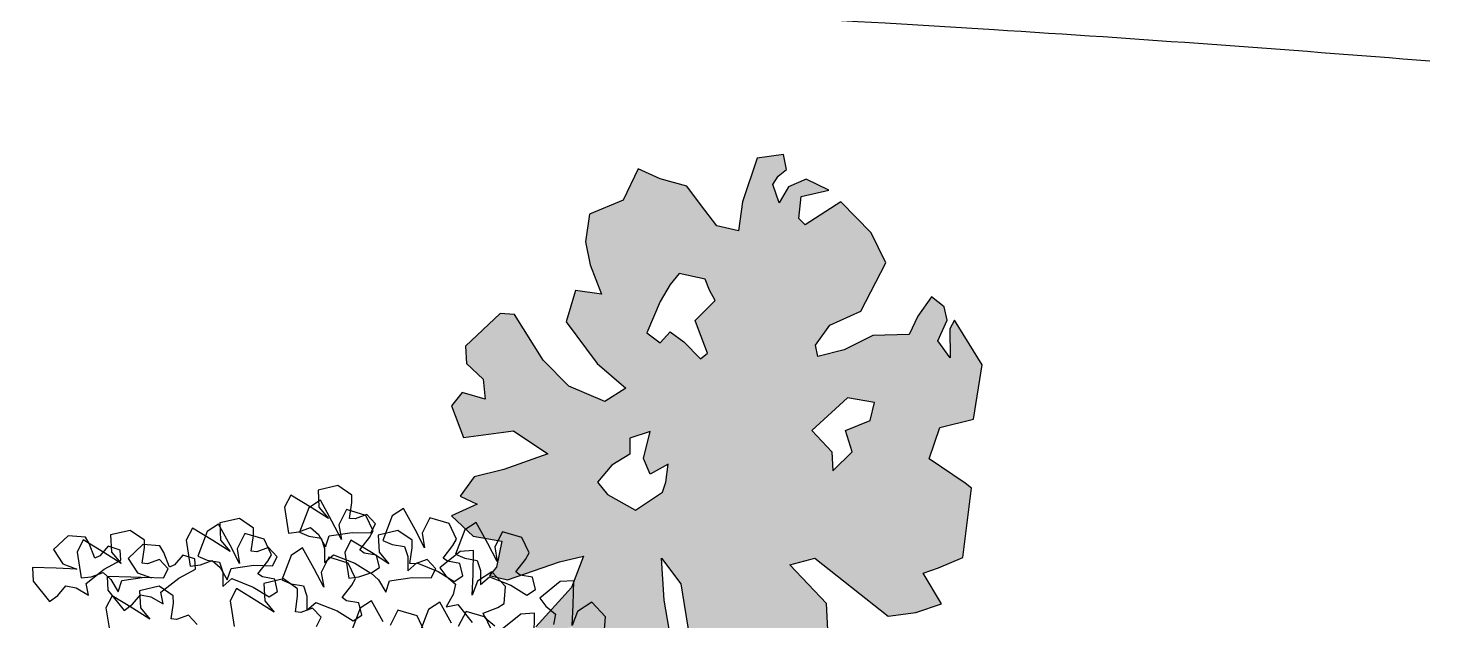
# Model space of a CAD drawing. Header units: millimetres. Extents: x 441156 to 441876, y 4514765 to 4515211.
# Drawn here: x 441440.22 to 441445.47, y 4514837.3 to 4514839.52 of the extents above; entities that cross this region are included whole.
import ezdxf

# ---------------------------------------------------------------- set-up
doc = ezdxf.new("R2010")
doc.units = ezdxf.units.MM
doc.layers.add('01_piscinas', color=254, linetype='Continuous')

msp = doc.modelspace()

# ---------------------------------------------------------------- hatches: boundary and pattern name
at = {"layer": '01_piscinas'}
h = msp.add_hatch(dxfattribs=at)
h.set_pattern_fill('DOTS', color=256, scale=0.0396, style=0)
h.set_pattern_definition([(0, (438029.734092, 4512663.495563), (0.014597253, 0.029194506), [0, -0.029194506])])
h.paths.add_polyline_path([(441443.174283, 4514838.29461612), (441443.16521751, 4514838.33770344), (441443.21968134, 4514838.41228812), (441443.33548283, 4514838.46427445), (441443.42943538, 4514838.64555622), (441443.37439375, 4514838.75757789), (441443.25998423, 4514838.87337203), (441443.12662988, 4514838.78840658), (441443.10323442, 4514838.81208518), (441443.11193854, 4514838.89350174), (441443.21576109, 4514838.91813036), (441443.13081122, 4514838.95905719), (441443.06465222, 4514838.93009755), (441443.02976808, 4514838.86960834), (441443.00550109, 4514838.93922014), (441443.02567881, 4514838.96954264), (441443.0564634, 4514838.99482316), (441443.04526845, 4514839.0513285), (441442.94723658, 4514839.03767141), (441442.89188613, 4514838.87375805), (441442.87661247, 4514838.76507841), (441442.79619534, 4514838.78446158), (441442.73448636, 4514838.86387343), (441442.68310081, 4514838.93271315), (441442.58404254, 4514838.95970029), (441442.50165564, 4514838.99790936), (441442.44549554, 4514838.87999034), (441442.31880854, 4514838.82763472), (441442.30375646, 4514838.7244241), (441442.32201119, 4514838.63837174), (441442.36354245, 4514838.5286374), (441442.26660882, 4514838.54208762), (441442.23215305, 4514838.42472717), (441442.3475938, 4514838.2684077), (441442.45490278, 4514838.1767561), (441442.37698161, 4514838.12578887), (441442.24129613, 4514838.18415321), (441442.14508942, 4514838.28152424), (441442.03834767, 4514838.45168876), (441441.98433213, 4514838.45561361), (441441.85485062, 4514838.33281634), (441441.85763003, 4514838.2679961), (441441.92021567, 4514838.21022255), (441441.92796616, 4514838.13467779), (441441.84235638, 4514838.15931646), (441441.80249634, 4514838.10943286), (441441.84637382, 4514837.99163063), (441442.0341769, 4514838.01591887), (441442.16335473, 4514837.9303526), (441441.99856584, 4514837.87150886), (441441.88648745, 4514837.84397322), (441441.83480817, 4514837.77213979), (441441.89849205, 4514837.74147354), (441441.80204867, 4514837.69811366), (441441.882899, 4514837.62197814), (441441.99043469, 4514837.60336705), (441441.97018996, 4514837.50541192), (441441.94459802, 4514837.4748759), (441442.01156666, 4514837.45784119), (441442.2065373, 4514837.52561954), (441442.29675167, 4514837.54718874), (441442.25135333, 4514837.42951674), (441442.11814872, 4514837.28226879), (441442.19615262, 4514837.20332087), (441442.21310745, 4514837.22007296), (441442.19081022, 4514837.27085887), (441442.25346288, 4514837.28071795), (441442.280736, 4514837.21932641), (441442.28716668, 4514837.11120533), (441442.35478527, 4514837.0427684), (441442.38103712, 4514837.08959258), (441442.37175005, 4514837.12721088), (441442.49201727, 4514837.09002091), (441442.53258432, 4514837.08844453), (441442.5502042, 4514837.18905628), (441442.62287084, 4514837.24521786), (441442.59867568, 4514837.3825812), (441442.58880568, 4514837.53923436), (441442.66067838, 4514837.4438425), (441442.69312424, 4514837.24181469), (441442.57483255, 4514836.9949406), (441442.61577092, 4514836.93655073), (441442.7216203, 4514836.94229569), (441442.77492883, 4514836.98983082), (441442.81222107, 4514837.04231328), (441442.88640919, 4514837.00113943), (441443.01295734, 4514836.91811089), (441443.10382166, 4514836.88827787), (441443.16297279, 4514836.87915528), (441443.15888352, 4514836.97908958), (441443.06033059, 4514837.08452849), (441443.05623618, 4514837.1168913), (441443.15463936, 4514837.07373489), (441443.26079818, 4514837.02260522), (441443.32411074, 4514837.04875247), (441443.31833002, 4514837.10547132), (441443.20757658, 4514837.17808351), (441443.213053, 4514837.24581078), (441443.20722035, 4514837.37015888), (441443.06963694, 4514837.51510064), (441443.16269292, 4514837.53936334), (441443.43814833, 4514837.32258148), (441443.54153255, 4514837.33639095), (441443.63759465, 4514837.36887393), (441443.56910453, 4514837.48324407), (441443.62678611, 4514837.50382766), (441443.71771744, 4514837.54162727), (441443.74989914, 4514837.80225975), (441443.72628692, 4514837.82058822), (441443.59191644, 4514837.91140999), (441443.63184349, 4514838.02892622), (441443.75759195, 4514838.05958241), (441443.79020684, 4514838.26346254), (441443.68602807, 4514838.43090931), (441443.66841815, 4514838.39798794), (441443.66943941, 4514838.28977223), (441443.6233084, 4514838.35341759), (441443.65897139, 4514838.43019836), (441443.64743592, 4514838.48123129), (441443.60020666, 4514838.51776935), (441443.54858926, 4514838.44599706), (441443.51605134, 4514838.37743995), (441443.38051561, 4514838.37352177), (441443.2727532, 4514838.31909235)])
h.paths.add_polyline_path([(441442.76040503, 4514838.30756919), (441442.73518898, 4514838.28656751), (441442.67214887, 4514838.34957253), (441442.62171678, 4514838.38737555), (441442.58389272, 4514838.3453722), (441442.53346062, 4514838.38317521), (441442.58389272, 4514838.50078459), (441442.62171678, 4514838.56378962), (441442.65533818, 4514838.60579297), (441442.75199968, 4514838.58479129), (441442.76881037, 4514838.54278794), (441442.78982375, 4514838.50498493), (441442.71417561, 4514838.4293789), (441442.72678364, 4514838.39577622)], flags=16)
h.paths.add_polyline_path([(441443.15125372, 4514838.01774607), (441443.28573929, 4514838.13955578), (441443.38660348, 4514838.12275445), (441443.36979278, 4514838.05554909), (441443.27733395, 4514838.01774607), (441443.30254999, 4514837.93793971), (441443.23110453, 4514837.86653401), (441443.22690186, 4514837.93793971)], flags=16)
h.paths.add_polyline_path([(441442.54606865, 4514838.01354574), (441442.5208526, 4514837.9127377), (441442.54606865, 4514837.85393301), (441442.61331143, 4514837.89173602), (441442.60490608, 4514837.82453066), (441442.59229806, 4514837.78672765), (441442.49143388, 4514837.71952229), (441442.38636703, 4514837.77832698), (441442.34854296, 4514837.82453066), (441442.40317773, 4514837.88753569), (441442.47042051, 4514837.92953904), (441442.47042051, 4514837.98834373)], flags=16)

# ---------------------------------------------------------------- linework, layer by layer
for p, q in [((441442.94723658, 4514839.03767142, 0.00000053), (441442.89188613, 4514838.87375805, 0.00000053)), ((441443.04526845, 4514839.0513285, 0.00000053), (441442.94723658, 4514839.03767142, 0.00000053)), ((441443.0564634, 4514838.99482316, 0.00000053), (441443.04526845, 4514839.0513285, 0.00000053)), ((441442.50165564, 4514838.99790936, 0.00000053), (441442.44549554, 4514838.87999034, 0.00000053)), ((441442.58404254, 4514838.95970029, 0.00000053), (441442.50165564, 4514838.99790936, 0.00000053)), ((441443.02567881, 4514838.96954264, 0.00000053), (441443.0564634, 4514838.99482316, 0.00000053)), ((441442.68310081, 4514838.93271316, 0.00000053), (441442.58404254, 4514838.95970029, 0.00000053)), ((441442.73448636, 4514838.86387343, 0.00000053), (441442.68310081, 4514838.93271316, 0.00000053)), ((441443.00550109, 4514838.93922015, 0.00000053), (441443.02567881, 4514838.96954264, 0.00000053)), ((441443.02976808, 4514838.86960834, 0.00000053), (441443.00550109, 4514838.93922015, 0.00000053)), ((441443.06465222, 4514838.93009756, 0.00000053), (441443.02976808, 4514838.86960834, 0.00000053)), ((441443.13081122, 4514838.95905719, 0.00000053), (441443.06465222, 4514838.93009756, 0.00000053)), ((441443.11193854, 4514838.89350175, 0.00000053), (441443.21576109, 4514838.91813036, 0.00000053)), ((441443.21576109, 4514838.91813036, 0.00000053), (441443.13081122, 4514838.95905719, 0.00000053)), ((441442.44549554, 4514838.87999034, 0.00000053), (441442.31880854, 4514838.82763472, 0.00000053)), ((441442.89188613, 4514838.87375805, 0.00000053), (441442.87661247, 4514838.76507841, 0.00000053)), ((441443.10323442, 4514838.81208518, 0.00000053), (441443.11193854, 4514838.89350175, 0.00000053)), ((441443.25998423, 4514838.87337203, 0.00000053), (441443.12662988, 4514838.78840658, 0.00000053)), ((441443.37439375, 4514838.75757789, 0.00000053), (441443.25998423, 4514838.87337203, 0.00000053)), ((441442.31880854, 4514838.82763472, 0.00000053), (441442.30375646, 4514838.7244241, 0.00000053)), ((441442.79619534, 4514838.78446158, 0.00000053), (441442.73448636, 4514838.86387343, 0.00000053)), ((441442.87661247, 4514838.76507841, 0.00000053), (441442.79619534, 4514838.78446158, 0.00000053)), ((441443.12662988, 4514838.78840658, 0.00000053), (441443.10323442, 4514838.81208518, 0.00000053)), ((441442.30375646, 4514838.7244241, 0.00000053), (441442.32201119, 4514838.63837174, 0.00000053)), ((441443.42943538, 4514838.64555622, 0.00000053), (441443.37439375, 4514838.75757789, 0.00000053)), ((441442.32201119, 4514838.63837174, 0.00000053), (441442.36354245, 4514838.5286374, 0.00000053)), ((441442.65533818, 4514838.60579297, 0.00000053), (441442.62171678, 4514838.56378962, 0.00000053)), ((441442.75199968, 4514838.58479129, 0.00000053), (441442.65533818, 4514838.60579297, 0.00000053)), ((441443.33548283, 4514838.46427445, 0.00000053), (441443.42943538, 4514838.64555622, 0.00000053)), ((441442.62171678, 4514838.56378962, 0.00000053), (441442.58389272, 4514838.50078459, 0.00000053)), ((441442.76881037, 4514838.54278795, 0.00000053), (441442.75199968, 4514838.58479129, 0.00000053)), ((441442.26660882, 4514838.54208763, 0.00000053), (441442.23215305, 4514838.42472717, 0.00000053)), ((441442.36354245, 4514838.5286374, 0.00000053), (441442.26660882, 4514838.54208763, 0.00000053)), ((441442.58389272, 4514838.50078459, 0.00000053), (441442.53346062, 4514838.38317522, 0.00000053)), ((441442.71417561, 4514838.4293789, 0.00000053), (441442.78982375, 4514838.50498493, 0.00000053)), ((441442.78982375, 4514838.50498493, 0.00000053), (441442.76881037, 4514838.54278795, 0.00000053)), ((441443.60020666, 4514838.51776935, 0.00000053), (441443.54858926, 4514838.44599706, 0.00000053)), ((441443.64743592, 4514838.48123129, 0.00000053), (441443.60020666, 4514838.51776935, 0.00000053)), ((441441.98433213, 4514838.45561361, 0.00000053), (441441.85485062, 4514838.33281634, 0.00000053)), ((441442.03834767, 4514838.45168876, 0.00000053), (441441.98433213, 4514838.45561361, 0.00000053)), ((441442.14508942, 4514838.28152424, 0.00000053), (441442.03834767, 4514838.45168876, 0.00000053)), ((441443.21968134, 4514838.41228812, 0.00000053), (441443.33548283, 4514838.46427445, 0.00000053)), ((441443.54858926, 4514838.44599706, 0.00000053), (441443.51605134, 4514838.37743995, 0.00000053)), ((441443.65897139, 4514838.43019836, 0.00000053), (441443.64743592, 4514838.48123129, 0.00000053)), ((441442.23215305, 4514838.42472717, 0.00000053), (441442.3475938, 4514838.26840771, 0.00000053)), ((441442.72678364, 4514838.39577622, 0.00000053), (441442.71417561, 4514838.4293789, 0.00000053)), ((441442.76040503, 4514838.30756919, 0.00000053), (441442.72678364, 4514838.39577622, 0.00000053)), ((441443.16521751, 4514838.33770344, 0.00000053), (441443.21968134, 4514838.41228812, 0.00000053)), ((441443.6233084, 4514838.3534176, 0.00000053), (441443.65897139, 4514838.43019836, 0.00000053)), ((441443.68602807, 4514838.43090931, 0.00000053), (441443.66841815, 4514838.39798794, 0.00000053)), ((441443.66841815, 4514838.39798794, 0.00000053), (441443.66943941, 4514838.28977223, 0.00000053)), ((441443.79020684, 4514838.26346254, 0.00000053), (441443.68602807, 4514838.43090931, 0.00000053)), ((441442.53346062, 4514838.38317522, 0.00000053), (441442.58389272, 4514838.3453722, 0.00000053)), ((441442.58389272, 4514838.3453722, 0.00000053), (441442.62171678, 4514838.38737555, 0.00000053)), ((441442.62171678, 4514838.38737555, 0.00000053), (441442.67214887, 4514838.34957253, 0.00000053)), ((441442.67214887, 4514838.34957253, 0.00000053), (441442.73518898, 4514838.28656751, 0.00000053)), ((441443.38051561, 4514838.37352178, 0.00000053), (441443.2727532, 4514838.31909235, 0.00000053)), ((441443.51605134, 4514838.37743995, 0.00000053), (441443.38051561, 4514838.37352178, 0.00000053)), ((441443.66943941, 4514838.28977223, 0.00000053), (441443.6233084, 4514838.3534176, 0.00000053)), ((441441.85485062, 4514838.33281634, 0.00000053), (441441.85763003, 4514838.26799611, 0.00000053)), ((441442.73518898, 4514838.28656751, 0.00000053), (441442.76040503, 4514838.30756919, 0.00000053)), ((441443.174283, 4514838.29461612, 0.00000053), (441443.16521751, 4514838.33770344, 0.00000053)), ((441443.2727532, 4514838.31909235, 0.00000053), (441443.174283, 4514838.29461612, 0.00000053)), ((441441.85763003, 4514838.26799611, 0.00000053), (441441.92021567, 4514838.21022255, 0.00000053)), ((441442.24129613, 4514838.18415321, 0.00000053), (441442.14508942, 4514838.28152424, 0.00000053)), ((441442.3475938, 4514838.26840771, 0.00000053), (441442.45490278, 4514838.1767561, 0.00000053)), ((441443.75759195, 4514838.05958242, 0.00000053), (441443.79020684, 4514838.26346254, 0.00000053)), ((441441.92021567, 4514838.21022255, 0.00000053), (441441.92796616, 4514838.13467779, 0.00000053)), ((441442.37698161, 4514838.12578888, 0.00000053), (441442.24129613, 4514838.18415321, 0.00000053)), ((441441.84235638, 4514838.15931646, 0.00000053), (441441.80249634, 4514838.10943287, 0.00000053)), ((441441.92796616, 4514838.13467779, 0.00000053), (441441.84235638, 4514838.15931646, 0.00000053)), ((441442.45490278, 4514838.1767561, 0.00000053), (441442.37698161, 4514838.12578888, 0.00000053)), ((441443.28573929, 4514838.13955579, 0.00000053), (441443.15125372, 4514838.01774607, 0.00000053)), ((441443.38660348, 4514838.12275445, 0.00000053), (441443.28573929, 4514838.13955579, 0.00000053)), ((441441.80249634, 4514838.10943287, 0.00000053), (441441.84637382, 4514837.99163063, 0.00000053)), ((441443.36979278, 4514838.05554909, 0.00000053), (441443.38660348, 4514838.12275445, 0.00000053)), ((441443.27733395, 4514838.01774607, 0.00000053), (441443.36979278, 4514838.05554909, 0.00000053)), ((441443.59191644, 4514837.91140999, 0.00000053), (441443.63184349, 4514838.02892622, 0.00000053)), ((441443.63184349, 4514838.02892622, 0.00000053), (441443.75759195, 4514838.05958242, 0.00000053)), ((441441.84637382, 4514837.99163063, 0.00000053), (441442.0341769, 4514838.01591888, 0.00000053)), ((441442.0341769, 4514838.01591888, 0.00000053), (441442.16335473, 4514837.9303526, 0.00000053)), ((441442.54606865, 4514838.01354574, 0.00000053), (441442.47042051, 4514837.98834373, 0.00000053)), ((441442.47042051, 4514837.98834373, 0.00000053), (441442.47042051, 4514837.92953904, 0.00000053)), ((441442.5208526, 4514837.9127377, 0.00000053), (441442.54606865, 4514838.01354574, 0.00000053)), ((441443.15125372, 4514838.01774607, 0.00000053), (441443.22690186, 4514837.93793971, 0.00000053)), ((441443.30254999, 4514837.93793971, 0.00000053), (441443.27733395, 4514838.01774607, 0.00000053)), ((441442.16335473, 4514837.9303526, 0.00000053), (441441.99856584, 4514837.87150886, 0.00000053)), ((441442.47042051, 4514837.92953904, 0.00000053), (441442.40317773, 4514837.88753569, 0.00000053)), ((441443.22690186, 4514837.93793971, 0.00000053), (441443.23110453, 4514837.86653402, 0.00000053)), ((441443.23110453, 4514837.86653402, 0.00000053), (441443.30254999, 4514837.93793971, 0.00000053)), ((441441.99856584, 4514837.87150886, 0.00000053), (441441.88648745, 4514837.84397322, 0.00000053)), ((441442.40317773, 4514837.88753569, 0.00000053), (441442.34854296, 4514837.82453066, 0.00000053)), ((441442.54606865, 4514837.85393301, 0.00000053), (441442.5208526, 4514837.9127377, 0.00000053)), ((441442.61331143, 4514837.89173602, 0.00000053), (441442.54606865, 4514837.85393301, 0.00000053)), ((441442.60490608, 4514837.82453066, 0.00000053), (441442.61331143, 4514837.89173602, 0.00000053)), ((441443.72628692, 4514837.82058822, 0.00000053), (441443.59191644, 4514837.91140999, 0.00000053)), ((441441.88648745, 4514837.84397322, 0.00000053), (441441.83480817, 4514837.77213979, 0.00000053)), ((441442.34854296, 4514837.82453066, 0.00000053), (441442.38636703, 4514837.77832698, 0.00000053)), ((441442.59229806, 4514837.78672765, 0.00000053), (441442.60490608, 4514837.82453066, 0.00000053)), ((441443.74989914, 4514837.80225975, 0.00000053), (441443.72628692, 4514837.82058822, 0.00000053)), ((441441.19955778, 4514837.77556563, 0.00000053), (441441.17636057, 4514837.73002266, 0.00000053)), ((441441.27632472, 4514837.72906273, 0.00000053), (441441.19955778, 4514837.77556563, 0.00000053)), ((441441.37561522, 4514837.81165538, 0.00000053), (441441.30237274, 4514837.79439998, 0.00000053)), ((441441.30237274, 4514837.79439998, 0.00000053), (441441.30551133, 4514837.73050136, 0.00000053)), ((441441.42860721, 4514837.77526446, 0.00000053), (441441.37561522, 4514837.81165538, 0.00000053)), ((441441.42889608, 4514837.74743699, 0.00000053), (441441.42860721, 4514837.77526446, 0.00000053)), ((441441.83480817, 4514837.77213979, 0.00000053), (441441.89849205, 4514837.74147354, 0.00000053)), ((441442.38636703, 4514837.77832698, 0.00000053), (441442.49143388, 4514837.71952229, 0.00000053)), ((441442.49143388, 4514837.71952229, 0.00000053), (441442.59229806, 4514837.78672765, 0.00000053)), ((441443.71771744, 4514837.54162727, 0.00000053), (441443.74989914, 4514837.80225975, 0.00000053)), ((441441.17636057, 4514837.73002266, 0.00000053), (441441.19167549, 4514837.63324057, 0.00000053)), ((441441.26788996, 4514837.72840092, 0.00000053), (441441.23276203, 4514837.63692772, 0.00000053)), ((441441.31075081, 4514837.75624368, 0.00000053), (441441.26788996, 4514837.72840092, 0.00000053)), ((441441.34120419, 4514837.68761582, 0.00000053), (441441.27632472, 4514837.72906273, 0.00000053)), ((441441.30551133, 4514837.73050136, 0.00000053), (441441.34120419, 4514837.68761582, 0.00000053)), ((441441.35398148, 4514837.67758752, 0.00000053), (441441.31075081, 4514837.75624368, 0.00000053)), ((441441.40920836, 4514837.72114723, 0.00000053), (441441.37997714, 4514837.66424011, 0.00000053)), ((441441.4812659, 4514837.69946961, 0.00000053), (441441.40920836, 4514837.72114723, 0.00000053)), ((441441.42034013, 4514837.68866452, 0.00000053), (441441.42889608, 4514837.74743699, 0.00000053)), ((441441.62254411, 4514837.72551097, 0.00000053), (441441.57968325, 4514837.69766821, 0.00000053)), ((441441.66577478, 4514837.64685481, 0.00000053), (441441.62254411, 4514837.72551097, 0.00000053)), ((441441.89849205, 4514837.74147354, 0.00000053), (441441.80204867, 4514837.69811367, 0.00000053)), ((441440.92929074, 4514837.6669158, 0.00000053), (441440.88642988, 4514837.63907304, 0.00000053)), ((441440.97252141, 4514837.58825964, 0.00000053), (441440.92929074, 4514837.6669158, 0.00000053)), ((441441.00739837, 4514837.6884674, 0.00000053), (441440.9341559, 4514837.671212, 0.00000053)), ((441440.9341559, 4514837.671212, 0.00000053), (441440.93729448, 4514837.60731337, 0.00000053)), ((441441.06039036, 4514837.65207648, 0.00000053), (441441.00739837, 4514837.6884674, 0.00000053)), ((441441.3894453, 4514837.60925371, 0.00000053), (441441.35398148, 4514837.67758752, 0.00000053)), ((441441.37997714, 4514837.66424011, 0.00000053), (441441.3894453, 4514837.60925371, 0.00000053)), ((441441.44090991, 4514837.6867658, 0.00000053), (441441.42034013, 4514837.68866452, 0.00000053)), ((441441.48490029, 4514837.70276265, 0.00000053), (441441.44090991, 4514837.6867658, 0.00000053)), ((441441.50896286, 4514837.64145815, 0.00000053), (441441.4812659, 4514837.69946961, 0.00000053)), ((441441.51738799, 4514837.66809038, 0.00000053), (441441.48490029, 4514837.70276265, 0.00000053)), ((441441.50005381, 4514837.63405827, 0.00000053), (441441.51738799, 4514837.66809038, 0.00000053)), ((441441.57968325, 4514837.69766821, 0.00000053), (441441.54455532, 4514837.606195, 0.00000053)), ((441441.72100165, 4514837.69041451, 0.00000053), (441441.69177044, 4514837.63350739, 0.00000053)), ((441441.79305919, 4514837.66873689, 0.00000053), (441441.72100165, 4514837.69041451, 0.00000053)), ((441441.82075615, 4514837.61072544, 0.00000053), (441441.79305919, 4514837.66873689, 0.00000053)), ((441441.80204867, 4514837.69811367, 0.00000053), (441441.882899, 4514837.62197814, 0.00000053)), ((441441.8947153, 4514837.6736918, 0.00000053), (441441.85185444, 4514837.64584904, 0.00000053)), ((441441.93794597, 4514837.59503564, 0.00000053), (441441.8947153, 4514837.6736918, 0.00000053)), ((441440.36626742, 4514837.62350231, 0.00000053), (441440.31146528, 4514837.57193746, 0.00000053)), ((441440.43035529, 4514837.61848285, 0.00000053), (441440.36626742, 4514837.62350231, 0.00000053)), ((441440.42239033, 4514837.60760933, 0.00000053), (441440.39919312, 4514837.56206637, 0.00000053)), ((441440.49915727, 4514837.56110643, 0.00000053), (441440.42239033, 4514837.60760933, 0.00000053)), ((441440.44451919, 4514837.59452798, 0.00000053), (441440.43035529, 4514837.61848285, 0.00000053)), ((441440.59844777, 4514837.64369908, 0.00000053), (441440.52520529, 4514837.62644368, 0.00000053)), ((441440.52520529, 4514837.62644368, 0.00000053), (441440.52834388, 4514837.56254506, 0.00000053)), ((441440.65143976, 4514837.60730817, 0.00000053), (441440.59844777, 4514837.64369908, 0.00000053)), ((441440.65172863, 4514837.57948069, 0.00000053), (441440.65143976, 4514837.60730817, 0.00000053)), ((441440.83134094, 4514837.65237764, 0.00000053), (441440.80814372, 4514837.60683468, 0.00000053)), ((441440.80814372, 4514837.60683468, 0.00000053), (441440.82345865, 4514837.51005259, 0.00000053)), ((441440.90810787, 4514837.60587475, 0.00000053), (441440.83134094, 4514837.65237764, 0.00000053)), ((441440.88642988, 4514837.63907304, 0.00000053), (441440.85130195, 4514837.54759984, 0.00000053)), ((441440.97298734, 4514837.56442784, 0.00000053), (441440.90810787, 4514837.60587475, 0.00000053)), ((441440.93729448, 4514837.60731337, 0.00000053), (441440.97298734, 4514837.56442784, 0.00000053)), ((441441.02774828, 4514837.63181935, 0.00000053), (441440.99851707, 4514837.57491222, 0.00000053)), ((441441.09980582, 4514837.61014173, 0.00000053), (441441.02774828, 4514837.63181935, 0.00000053)), ((441441.05212328, 4514837.56547654, 0.00000053), (441441.06067923, 4514837.62424901, 0.00000053)), ((441441.06067923, 4514837.62424901, 0.00000053), (441441.06039036, 4514837.65207648, 0.00000053)), ((441441.12750278, 4514837.55213027, 0.00000053), (441441.09980582, 4514837.61014173, 0.00000053)), ((441441.19167549, 4514837.63324057, 0.00000053), (441441.22973736, 4514837.63790664, 0.00000053)), ((441441.22973736, 4514837.63790664, 0.00000053), (441441.27372773, 4514837.65390348, 0.00000053)), ((441441.23276203, 4514837.63692772, 0.00000053), (441441.2680576, 4514837.62193771, 0.00000053)), ((441441.2680576, 4514837.62193771, 0.00000053), (441441.3141528, 4514837.6137962, 0.00000053)), ((441441.27372773, 4514837.65390348, 0.00000053), (441441.30320321, 4514837.62751464, 0.00000053)), ((441441.30320321, 4514837.62751464, 0.00000053), (441441.33002081, 4514837.58140167, 0.00000053)), ((441441.3141528, 4514837.6137962, 0.00000053), (441441.32648489, 4514837.57620505, 0.00000053)), ((441441.33002081, 4514837.58140167, 0.00000053), (441441.34434277, 4514837.6237172, 0.00000053)), ((441441.34434277, 4514837.6237172, 0.00000053), (441441.42960017, 4514837.63616685, 0.00000053)), ((441441.42507588, 4514837.60680868, 0.00000053), (441441.40187867, 4514837.56126571, 0.00000053)), ((441441.50184282, 4514837.56030578, 0.00000053), (441441.42507588, 4514837.60680868, 0.00000053)), ((441441.42960017, 4514837.63616685, 0.00000053), (441441.50005381, 4514837.63405827, 0.00000053)), ((441441.45850338, 4514837.57059394, 0.00000053), (441441.49529928, 4514837.61721442, 0.00000053)), ((441441.49529928, 4514837.61721442, 0.00000053), (441441.50896286, 4514837.64145815, 0.00000053)), ((441441.60113332, 4514837.64289843, 0.00000053), (441441.52789084, 4514837.62564303, 0.00000053)), ((441441.52789084, 4514837.62564303, 0.00000053), (441441.53102943, 4514837.5617444, 0.00000053)), ((441441.54455532, 4514837.606195, 0.00000053), (441441.57985089, 4514837.591205, 0.00000053)), ((441441.65412531, 4514837.60650751, 0.00000053), (441441.60113332, 4514837.64289843, 0.00000053)), ((441441.65441418, 4514837.57868004, 0.00000053), (441441.65412531, 4514837.60650751, 0.00000053)), ((441441.70123859, 4514837.578521, 0.00000053), (441441.66577478, 4514837.64685481, 0.00000053)), ((441441.69177044, 4514837.63350739, 0.00000053), (441441.70123859, 4514837.578521, 0.00000053)), ((441441.80709258, 4514837.58648171, 0.00000053), (441441.82075615, 4514837.61072544, 0.00000053)), ((441441.85185444, 4514837.64584904, 0.00000053), (441441.81672651, 4514837.55437584, 0.00000053)), ((441441.882899, 4514837.62197814, 0.00000053), (441441.99043469, 4514837.60336705, 0.00000053)), ((441441.99317285, 4514837.63859535, 0.00000053), (441441.96394163, 4514837.58168823, 0.00000053)), ((441442.06523039, 4514837.61691773, 0.00000053), (441441.99317285, 4514837.63859535, 0.00000053)), ((441442.09292734, 4514837.55890627, 0.00000053), (441442.06523039, 4514837.61691773, 0.00000053)), ((441440.31146528, 4514837.57193746, 0.00000053), (441440.34613269, 4514837.51816892, 0.00000053)), ((441440.39919312, 4514837.56206637, 0.00000053), (441440.41450804, 4514837.46528428, 0.00000053)), ((441440.46649576, 4514837.53935156, 0.00000053), (441440.44451919, 4514837.59452798, 0.00000053)), ((441440.51535744, 4514837.58384097, 0.00000053), (441440.48525908, 4514837.54799211, 0.00000053)), ((441440.56403674, 4514837.51965953, 0.00000053), (441440.49915727, 4514837.56110643, 0.00000053)), ((441440.56082874, 4514837.57005776, 0.00000053), (441440.51535744, 4514837.58384097, 0.00000053)), ((441440.52834388, 4514837.56254506, 0.00000053), (441440.56403674, 4514837.51965953, 0.00000053)), ((441440.56283295, 4514837.531918, 0.00000053), (441440.56082874, 4514837.57005776, 0.00000053)), ((441440.6459503, 4514837.59011355, 0.00000053), (441440.59114816, 4514837.5385487, 0.00000053)), ((441440.64317268, 4514837.52070822, 0.00000053), (441440.65172863, 4514837.57948069, 0.00000053)), ((441440.71003817, 4514837.58509409, 0.00000053), (441440.6459503, 4514837.59011355, 0.00000053)), ((441440.72420207, 4514837.56113922, 0.00000053), (441440.71003817, 4514837.58509409, 0.00000053)), ((441440.74617864, 4514837.5059628, 0.00000053), (441440.72420207, 4514837.56113922, 0.00000053)), ((441441.00798522, 4514837.51992584, 0.00000053), (441440.97252141, 4514837.58825964, 0.00000053)), ((441440.99851707, 4514837.57491222, 0.00000053), (441441.00798522, 4514837.51992584, 0.00000053)), ((441441.07269307, 4514837.56357782, 0.00000053), (441441.05212328, 4514837.56547654, 0.00000053)), ((441441.11668344, 4514837.57957467, 0.00000053), (441441.07269307, 4514837.56357782, 0.00000053)), ((441441.14917114, 4514837.5449024, 0.00000053), (441441.11668344, 4514837.57957467, 0.00000053)), ((441441.24448168, 4514837.577796, 0.00000053), (441441.20162082, 4514837.54995325, 0.00000053)), ((441441.28771235, 4514837.49913984, 0.00000053), (441441.24448168, 4514837.577796, 0.00000053)), ((441441.32648489, 4514837.57620505, 0.00000053), (441441.32665313, 4514837.52286125, 0.00000053)), ((441441.32665313, 4514837.52286125, 0.00000053), (441441.36021408, 4514837.55234659, 0.00000053)), ((441441.36021408, 4514837.55234659, 0.00000053), (441441.44027398, 4514837.5204996, 0.00000053)), ((441441.40187867, 4514837.56126571, 0.00000053), (441441.41719359, 4514837.46448362, 0.00000053)), ((441441.47536798, 4514837.55866471, 0.00000053), (441441.45850338, 4514837.57059394, 0.00000053)), ((441441.52146319, 4514837.5505232, 0.00000053), (441441.47536798, 4514837.55866471, 0.00000053)), ((441441.56672229, 4514837.51885887, 0.00000053), (441441.50184282, 4514837.56030578, 0.00000053)), ((441441.53102943, 4514837.5617444, 0.00000053), (441441.56672229, 4514837.51885887, 0.00000053)), ((441441.57985089, 4514837.591205, 0.00000053), (441441.6259461, 4514837.58306349, 0.00000053)), ((441441.6259461, 4514837.58306349, 0.00000053), (441441.63827819, 4514837.54547234, 0.00000053)), ((441441.64585823, 4514837.51990757, 0.00000053), (441441.65441418, 4514837.57868004, 0.00000053)), ((441441.83387449, 4514837.5650588, 0.00000053), (441441.75771621, 4514837.50340465, 0.00000053)), ((441441.77029668, 4514837.53986123, 0.00000053), (441441.80709258, 4514837.58648171, 0.00000053)), ((441441.81672651, 4514837.55437584, 0.00000053), (441441.85202208, 4514837.53938584, 0.00000053)), ((441441.88491446, 4514837.56774091, 0.00000053), (441441.83387449, 4514837.5650588, 0.00000053)), ((441441.88302524, 4514837.47800734, 0.00000053), (441441.88491446, 4514837.56774091, 0.00000053)), ((441441.97340978, 4514837.52670184, 0.00000053), (441441.93794597, 4514837.59503564, 0.00000053)), ((441441.96394163, 4514837.58168823, 0.00000053), (441441.97340978, 4514837.52670184, 0.00000053)), ((441441.99043469, 4514837.60336705, 0.00000053), (441441.97018996, 4514837.50541192, 0.00000053)), ((441442.07926377, 4514837.53466254, 0.00000053), (441442.09292734, 4514837.55890627, 0.00000053)), ((441440.23184209, 4514837.50421895, 0.00000053), (441440.23452419, 4514837.45317898, 0.00000053)), ((441440.32157565, 4514837.50232972, 0.00000053), (441440.23184209, 4514837.50421895, 0.00000053)), ((441440.39848637, 4514837.49887539, 0.00000053), (441440.32157565, 4514837.50232972, 0.00000053)), ((441440.34613269, 4514837.51816892, 0.00000053), (441440.39848637, 4514837.49887539, 0.00000053)), ((441440.48525908, 4514837.54799211, 0.00000053), (441440.46649576, 4514837.53935156, 0.00000053)), ((441440.50076403, 4514837.49851726, 0.00000053), (441440.56283295, 4514837.531918, 0.00000053)), ((441440.59114816, 4514837.5385487, 0.00000053), (441440.62581557, 4514837.48478016, 0.00000053)), ((441440.66374246, 4514837.5188095, 0.00000053), (441440.64317268, 4514837.52070822, 0.00000053)), ((441440.70773284, 4514837.53480635, 0.00000053), (441440.66374246, 4514837.5188095, 0.00000053)), ((441440.74022054, 4514837.50013408, 0.00000053), (441440.70773284, 4514837.53480635, 0.00000053)), ((441440.72288636, 4514837.46610198, 0.00000053), (441440.74022054, 4514837.50013408, 0.00000053)), ((441440.76494196, 4514837.51460335, 0.00000053), (441440.74617864, 4514837.5059628, 0.00000053)), ((441440.79504032, 4514837.55045222, 0.00000053), (441440.76494196, 4514837.51460335, 0.00000053)), ((441440.84051162, 4514837.536669, 0.00000053), (441440.79504032, 4514837.55045222, 0.00000053)), ((441440.82345865, 4514837.51005259, 0.00000053), (441440.86152051, 4514837.51471865, 0.00000053)), ((441440.84251583, 4514837.49852924, 0.00000053), (441440.84051162, 4514837.536669, 0.00000053)), ((441440.85130195, 4514837.54759984, 0.00000053), (441440.88659752, 4514837.53260983, 0.00000053)), ((441440.86152051, 4514837.51471865, 0.00000053), (441440.90551089, 4514837.5307155, 0.00000053)), ((441440.88659752, 4514837.53260983, 0.00000053), (441440.93269273, 4514837.52446832, 0.00000053)), ((441440.90551089, 4514837.5307155, 0.00000053), (441440.93498636, 4514837.50432665, 0.00000053)), ((441440.93269273, 4514837.52446832, 0.00000053), (441440.94502482, 4514837.48687717, 0.00000053)), ((441440.93498636, 4514837.50432665, 0.00000053), (441440.96180397, 4514837.45821369, 0.00000053)), ((441440.96180397, 4514837.45821369, 0.00000053), (441440.97612593, 4514837.50052922, 0.00000053)), ((441440.97612593, 4514837.50052922, 0.00000053), (441441.06138333, 4514837.51297886, 0.00000053)), ((441441.06138333, 4514837.51297886, 0.00000053), (441441.13183696, 4514837.51087029, 0.00000053)), ((441441.07704331, 4514837.48126606, 0.00000053), (441441.11383921, 4514837.52788654, 0.00000053)), ((441441.11383921, 4514837.52788654, 0.00000053), (441441.12750278, 4514837.55213027, 0.00000053)), ((441441.13183696, 4514837.51087029, 0.00000053), (441441.14917114, 4514837.5449024, 0.00000053)), ((441441.20162082, 4514837.54995325, 0.00000053), (441441.16649289, 4514837.45848004, 0.00000053)), ((441441.34293923, 4514837.54269955, 0.00000053), (441441.31370801, 4514837.48579243, 0.00000053)), ((441441.41499677, 4514837.52102193, 0.00000053), (441441.34293923, 4514837.54269955, 0.00000053)), ((441441.44269372, 4514837.46301048, 0.00000053), (441441.41499677, 4514837.52102193, 0.00000053)), ((441441.44027398, 4514837.5204996, 0.00000053), (441441.50023433, 4514837.48344671, 0.00000053)), ((441441.50023433, 4514837.48344671, 0.00000053), (441441.53226222, 4514837.50425228, 0.00000053)), ((441441.53226222, 4514837.50425228, 0.00000053), (441441.52146319, 4514837.5505232, 0.00000053)), ((441441.63827819, 4514837.54547234, 0.00000053), (441441.63844643, 4514837.49212853, 0.00000053)), ((441441.63844643, 4514837.49212853, 0.00000053), (441441.67200738, 4514837.52161388, 0.00000053)), ((441441.66642801, 4514837.51800885, 0.00000053), (441441.64585823, 4514837.51990757, 0.00000053)), ((441441.71041839, 4514837.5340057, 0.00000053), (441441.66642801, 4514837.51800885, 0.00000053)), ((441441.67200738, 4514837.52161388, 0.00000053), (441441.75206727, 4514837.48976688, 0.00000053)), ((441441.74290609, 4514837.49933343, 0.00000053), (441441.71041839, 4514837.5340057, 0.00000053)), ((441441.75771621, 4514837.50340465, 0.00000053), (441441.78078807, 4514837.47277514, 0.00000053)), ((441441.78716127, 4514837.527932, 0.00000053), (441441.77029668, 4514837.53986123, 0.00000053)), ((441441.83325648, 4514837.51979048, 0.00000053), (441441.78716127, 4514837.527932, 0.00000053)), ((441441.84405552, 4514837.47351957, 0.00000053), (441441.83325648, 4514837.51979048, 0.00000053)), ((441441.85202208, 4514837.53938584, 0.00000053), (441441.89811729, 4514837.53124432, 0.00000053)), ((441441.89811729, 4514837.53124432, 0.00000053), (441441.91044938, 4514837.49365317, 0.00000053)), ((441441.97018996, 4514837.50541192, 0.00000053), (441441.94459802, 4514837.4748759, 0.00000053)), ((441442.01156666, 4514837.4578412, 0.00000053), (441442.2065373, 4514837.52561954, 0.00000053)), ((441442.04246787, 4514837.48804206, 0.00000053), (441442.07926377, 4514837.53466254, 0.00000053)), ((441442.2065373, 4514837.52561954, 0.00000053), (441442.29675167, 4514837.54718874, 0.00000053)), ((441442.29675167, 4514837.54718874, 0.00000053), (441442.25135333, 4514837.42951674, 0.00000053)), ((441442.59867568, 4514837.3825812, 0.00000053), (441442.58880568, 4514837.53923436, 0.00000053)), ((441442.58880568, 4514837.53923436, 0.00000053), (441442.66067838, 4514837.4438425, 0.00000053)), ((441443.06963694, 4514837.51510064, 0.00000053), (441443.16269292, 4514837.53936334, 0.00000053)), ((441443.20722035, 4514837.37015888, 0.00000053), (441443.06963694, 4514837.51510064, 0.00000053)), ((441443.16269292, 4514837.53936334, 0.00000053), (441443.43814833, 4514837.32258149, 0.00000053)), ((441443.56910453, 4514837.48324407, 0.00000053), (441443.62678611, 4514837.50382766, 0.00000053)), ((441443.62678611, 4514837.50382766, 0.00000053), (441443.71771744, 4514837.54162727, 0.00000053)), ((441440.23452419, 4514837.45317898, 0.00000053), (441440.29617835, 4514837.37702069, 0.00000053)), ((441440.41450804, 4514837.46528428, 0.00000053), (441440.45256991, 4514837.46995034, 0.00000053)), ((441440.43315378, 4514837.44510685, 0.00000053), (441440.50076403, 4514837.49851726, 0.00000053)), ((441440.45256991, 4514837.46995034, 0.00000053), (441440.49656028, 4514837.48594719, 0.00000053)), ((441440.49656028, 4514837.48594719, 0.00000053), (441440.52603576, 4514837.45955834, 0.00000053)), ((441440.51152497, 4514837.47083019, 0.00000053), (441440.51420707, 4514837.41979022, 0.00000053)), ((441440.60125853, 4514837.46894097, 0.00000053), (441440.51152497, 4514837.47083019, 0.00000053)), ((441440.52603576, 4514837.45955834, 0.00000053), (441440.55285336, 4514837.41344537, 0.00000053)), ((441440.55285336, 4514837.41344537, 0.00000053), (441440.56717532, 4514837.4557609, 0.00000053)), ((441440.56717532, 4514837.4557609, 0.00000053), (441440.65243272, 4514837.46821055, 0.00000053)), ((441440.67816925, 4514837.46548663, 0.00000053), (441440.60125853, 4514837.46894097, 0.00000053)), ((441440.62581557, 4514837.48478016, 0.00000053), (441440.67816925, 4514837.46548663, 0.00000053)), ((441440.65243272, 4514837.46821055, 0.00000053), (441440.72288636, 4514837.46610198, 0.00000053)), ((441440.71283666, 4514837.41171809, 0.00000053), (441440.78044691, 4514837.4651285, 0.00000053)), ((441440.78044691, 4514837.4651285, 0.00000053), (441440.84251583, 4514837.49852924, 0.00000053)), ((441440.94502482, 4514837.48687717, 0.00000053), (441440.94519306, 4514837.43353337, 0.00000053)), ((441440.94519306, 4514837.43353337, 0.00000053), (441440.97875401, 4514837.46301871, 0.00000053)), ((441440.97875401, 4514837.46301871, 0.00000053), (441441.0588139, 4514837.43117172, 0.00000053)), ((441441.0939079, 4514837.46933683, 0.00000053), (441441.07704331, 4514837.48126606, 0.00000053)), ((441441.14000311, 4514837.46119532, 0.00000053), (441441.0939079, 4514837.46933683, 0.00000053)), ((441441.17230357, 4514837.46149287, 0.00000053), (441441.0990611, 4514837.44423747, 0.00000053)), ((441441.15080215, 4514837.4149244, 0.00000053), (441441.14000311, 4514837.46119532, 0.00000053)), ((441441.16649289, 4514837.45848004, 0.00000053), (441441.20178846, 4514837.44349003, 0.00000053)), ((441441.22529556, 4514837.42510196, 0.00000053), (441441.17230357, 4514837.46149287, 0.00000053)), ((441441.32317616, 4514837.43080604, 0.00000053), (441441.28771235, 4514837.49913984, 0.00000053)), ((441441.31370801, 4514837.48579243, 0.00000053), (441441.32317616, 4514837.43080604, 0.00000053)), ((441441.41719359, 4514837.46448362, 0.00000053), (441441.45525546, 4514837.46914968, 0.00000053)), ((441441.42903015, 4514837.43876674, 0.00000053), (441441.44269372, 4514837.46301048, 0.00000053)), ((441441.45525546, 4514837.46914968, 0.00000053), (441441.49924583, 4514837.48514653, 0.00000053)), ((441441.49924583, 4514837.48514653, 0.00000053), (441441.52872131, 4514837.45875769, 0.00000053)), ((441441.52872131, 4514837.45875769, 0.00000053), (441441.55553891, 4514837.41264472, 0.00000053)), ((441441.55553891, 4514837.41264472, 0.00000053), (441441.56986087, 4514837.45496025, 0.00000053)), ((441441.56986087, 4514837.45496025, 0.00000053), (441441.65511827, 4514837.46740989, 0.00000053)), ((441441.65511827, 4514837.46740989, 0.00000053), (441441.72557191, 4514837.46530132, 0.00000053)), ((441441.72557191, 4514837.46530132, 0.00000053), (441441.74290609, 4514837.49933343, 0.00000053)), ((441441.75206727, 4514837.48976688, 0.00000053), (441441.81202762, 4514837.45271399, 0.00000053)), ((441441.78078807, 4514837.47277514, 0.00000053), (441441.81663693, 4514837.44267678, 0.00000053)), ((441441.81202762, 4514837.45271399, 0.00000053), (441441.84405552, 4514837.47351957, 0.00000053)), ((441441.8795709, 4514837.40109662, 0.00000053), (441441.88302524, 4514837.47800734, 0.00000053)), ((441441.89886443, 4514837.45345031, 0.00000053), (441441.8795709, 4514837.40109662, 0.00000053)), ((441441.95263297, 4514837.48811772, 0.00000053), (441441.89886443, 4514837.45345031, 0.00000053)), ((441441.91044938, 4514837.49365317, 0.00000053), (441441.91061762, 4514837.44030937, 0.00000053)), ((441441.91061762, 4514837.44030937, 0.00000053), (441441.94417857, 4514837.46979471, 0.00000053)), ((441441.94417857, 4514837.46979471, 0.00000053), (441442.02423847, 4514837.43794772, 0.00000053)), ((441441.94459802, 4514837.4748759, 0.00000053), (441442.01156666, 4514837.4578412, 0.00000053)), ((441442.00419782, 4514837.43331558, 0.00000053), (441441.95263297, 4514837.48811772, 0.00000053)), ((441442.05933247, 4514837.47611284, 0.00000053), (441442.04246787, 4514837.48804206, 0.00000053)), ((441442.10542767, 4514837.46797132, 0.00000053), (441442.05933247, 4514837.47611284, 0.00000053)), ((441442.11622671, 4514837.4217004, 0.00000053), (441442.10542767, 4514837.46797132, 0.00000053)), ((441442.20889255, 4514837.45168898, 0.00000053), (441442.13273426, 4514837.39003482, 0.00000053)), ((441442.25993252, 4514837.45437108, 0.00000053), (441442.20889255, 4514837.45168898, 0.00000053)), ((441442.25804329, 4514837.36463752, 0.00000053), (441442.25993252, 4514837.45437108, 0.00000053)), ((441443.63759465, 4514837.36887393, 0.00000053), (441443.56910453, 4514837.48324407, 0.00000053)), ((441440.29617835, 4514837.37702069, 0.00000053), (441440.32680786, 4514837.40009255, 0.00000053)), ((441440.32680786, 4514837.40009255, 0.00000053), (441440.35690622, 4514837.43594142, 0.00000053)), ((441440.35690622, 4514837.43594142, 0.00000053), (441440.39562715, 4514837.42782574, 0.00000053)), ((441440.39562715, 4514837.42782574, 0.00000053), (441440.44190836, 4514837.40129954, 0.00000053)), ((441440.44190836, 4514837.40129954, 0.00000053), (441440.43315378, 4514837.44510685, 0.00000053)), ((441440.53087833, 4514837.3988831, 0.00000053), (441440.50768112, 4514837.35334013, 0.00000053)), ((441440.51420707, 4514837.41979022, 0.00000053), (441440.57586123, 4514837.34363193, 0.00000053)), ((441440.60764527, 4514837.3523802, 0.00000053), (441440.53087833, 4514837.3988831, 0.00000053)), ((441440.60649074, 4514837.3667038, 0.00000053), (441440.6365891, 4514837.40255266, 0.00000053)), ((441440.70693576, 4514837.43497285, 0.00000053), (441440.63369329, 4514837.41771745, 0.00000053)), ((441440.63369329, 4514837.41771745, 0.00000053), (441440.63683188, 4514837.35381883, 0.00000053)), ((441440.6365891, 4514837.40255266, 0.00000053), (441440.67531003, 4514837.39443699, 0.00000053)), ((441440.75992776, 4514837.39858193, 0.00000053), (441440.70693576, 4514837.43497285, 0.00000053)), ((441440.72159124, 4514837.36791078, 0.00000053), (441440.71283666, 4514837.41171809, 0.00000053)), ((441440.76021662, 4514837.37075446, 0.00000053), (441440.75992776, 4514837.39858193, 0.00000053)), ((441440.99624613, 4514837.42540312, 0.00000053), (441440.97304892, 4514837.37986016, 0.00000053)), ((441441.07301307, 4514837.37890022, 0.00000053), (441440.99624613, 4514837.42540312, 0.00000053)), ((441441.0588139, 4514837.43117172, 0.00000053), (441441.11877425, 4514837.39411882, 0.00000053)), ((441441.0990611, 4514837.44423747, 0.00000053), (441441.10219968, 4514837.38033885, 0.00000053)), ((441441.11877425, 4514837.39411882, 0.00000053), (441441.15080215, 4514837.4149244, 0.00000053)), ((441441.20178846, 4514837.44349003, 0.00000053), (441441.24788367, 4514837.43534852, 0.00000053)), ((441441.21702848, 4514837.33850201, 0.00000053), (441441.22558443, 4514837.39727448, 0.00000053)), ((441441.22558443, 4514837.39727448, 0.00000053), (441441.22529556, 4514837.42510196, 0.00000053)), ((441441.24788367, 4514837.43534852, 0.00000053), (441441.26021576, 4514837.39775737, 0.00000053)), ((441441.26021576, 4514837.39775737, 0.00000053), (441441.260384, 4514837.34441357, 0.00000053)), ((441441.39223425, 4514837.39214626, 0.00000053), (441441.42903015, 4514837.43876674, 0.00000053)), ((441441.80852126, 4514837.40395584, 0.00000053), (441441.78199506, 4514837.35767463, 0.00000053)), ((441441.81663693, 4514837.44267678, 0.00000053), (441441.80852126, 4514837.40395584, 0.00000053)), ((441441.99917836, 4514837.3692277, 0.00000053), (441442.00419782, 4514837.43331558, 0.00000053)), ((441442.02423847, 4514837.43794772, 0.00000053), (441442.08419882, 4514837.40089483, 0.00000053)), ((441442.08419882, 4514837.40089483, 0.00000053), (441442.11622671, 4514837.4217004, 0.00000053)), ((441442.25135333, 4514837.42951674, 0.00000053), (441442.11814872, 4514837.28226879, 0.00000053)), ((441442.66067838, 4514837.4438425, 0.00000053), (441442.69312424, 4514837.2418147, 0.00000053)), ((441440.50768112, 4514837.35334013, 0.00000053), (441440.52299604, 4514837.25655804, 0.00000053)), ((441440.57586123, 4514837.34363193, 0.00000053), (441440.60649074, 4514837.3667038, 0.00000053)), ((441440.67252474, 4514837.31093329, 0.00000053), (441440.60764527, 4514837.3523802, 0.00000053)), ((441440.63683188, 4514837.35381883, 0.00000053), (441440.67252474, 4514837.31093329, 0.00000053)), ((441440.67531003, 4514837.39443699, 0.00000053), (441440.72159124, 4514837.36791078, 0.00000053)), ((441440.75166068, 4514837.31198199, 0.00000053), (441440.76021662, 4514837.37075446, 0.00000053)), ((441440.97304892, 4514837.37986016, 0.00000053), (441440.98836385, 4514837.28307807, 0.00000053)), ((441441.13789254, 4514837.33745331, 0.00000053), (441441.07301307, 4514837.37890022, 0.00000053)), ((441441.10219968, 4514837.38033885, 0.00000053), (441441.13789254, 4514837.33745331, 0.00000053)), ((441441.28158864, 4514837.35260014, 0.00000053), (441441.23759827, 4514837.3366033, 0.00000053)), ((441441.260384, 4514837.34441357, 0.00000053), (441441.29394495, 4514837.37389891, 0.00000053)), ((441441.31407634, 4514837.31792787, 0.00000053), (441441.28158864, 4514837.35260014, 0.00000053)), ((441441.29394495, 4514837.37389891, 0.00000053), (441441.37400485, 4514837.34205192, 0.00000053)), ((441441.40909885, 4514837.38021703, 0.00000053), (441441.39223425, 4514837.39214626, 0.00000053)), ((441441.45519406, 4514837.37207552, 0.00000053), (441441.40909885, 4514837.38021703, 0.00000053)), ((441441.46004409, 4514837.35192962, 0.00000053), (441441.42491616, 4514837.26045641, 0.00000053)), ((441441.46599309, 4514837.32580461, 0.00000053), (441441.45519406, 4514837.37207552, 0.00000053)), ((441441.50290495, 4514837.37977238, 0.00000053), (441441.46004409, 4514837.35192962, 0.00000053)), ((441441.54613562, 4514837.30111622, 0.00000053), (441441.50290495, 4514837.37977238, 0.00000053)), ((441441.6013625, 4514837.34467593, 0.00000053), (441441.57213128, 4514837.28776881, 0.00000053)), ((441441.67342004, 4514837.32299831, 0.00000053), (441441.6013625, 4514837.34467593, 0.00000053)), ((441441.71549327, 4514837.34725047, 0.00000053), (441441.68036533, 4514837.25577726, 0.00000053)), ((441441.75835412, 4514837.37509323, 0.00000053), (441441.71549327, 4514837.34725047, 0.00000053)), ((441441.80158479, 4514837.29643707, 0.00000053), (441441.75835412, 4514837.37509323, 0.00000053)), ((441441.78199506, 4514837.35767463, 0.00000053), (441441.82580236, 4514837.36642922, 0.00000053)), ((441441.82580236, 4514837.36642922, 0.00000053), (441441.87921277, 4514837.29881897, 0.00000053)), ((441441.92004707, 4514837.33308723, 0.00000053), (441441.97522349, 4514837.3550638, 0.00000053)), ((441441.97522349, 4514837.3550638, 0.00000053), (441441.99917836, 4514837.3692277, 0.00000053)), ((441442.13273426, 4514837.39003482, 0.00000053), (441442.15580612, 4514837.35940531, 0.00000053)), ((441442.15580612, 4514837.35940531, 0.00000053), (441442.19165498, 4514837.32930695, 0.00000053)), ((441442.25458895, 4514837.2877268, 0.00000053), (441442.25804329, 4514837.36463752, 0.00000053)), ((441442.32765102, 4514837.37474789, 0.00000053), (441442.27388249, 4514837.34008049, 0.00000053)), ((441442.37921587, 4514837.31994575, 0.00000053), (441442.32765102, 4514837.37474789, 0.00000053)), ((441442.62287084, 4514837.24521786, 0.00000053), (441442.59867568, 4514837.3825812, 0.00000053)), ((441443.213053, 4514837.24581078, 0.00000053), (441443.20722035, 4514837.37015888, 0.00000053)), ((441443.54153255, 4514837.33639095, 0.00000053), (441443.63759465, 4514837.36887393, 0.00000053)), ((441440.77223046, 4514837.31008327, 0.00000053), (441440.75166068, 4514837.31198199, 0.00000053)), ((441440.81622084, 4514837.32608012, 0.00000053), (441440.77223046, 4514837.31008327, 0.00000053)), ((441440.84870854, 4514837.29140785, 0.00000053), (441440.81622084, 4514837.32608012, 0.00000053)), ((441441.23759827, 4514837.3366033, 0.00000053), (441441.21702848, 4514837.33850201, 0.00000053)), ((441441.29674216, 4514837.28389577, 0.00000053), (441441.31407634, 4514837.31792787, 0.00000053)), ((441441.37400485, 4514837.34205192, 0.00000053), (441441.4339652, 4514837.30499903, 0.00000053)), ((441441.4339652, 4514837.30499903, 0.00000053), (441441.46599309, 4514837.32580461, 0.00000053)), ((441441.70111699, 4514837.26498685, 0.00000053), (441441.67342004, 4514837.32299831, 0.00000053)), ((441441.85681167, 4514837.33999678, 0.00000053), (441441.82758045, 4514837.28308965, 0.00000053)), ((441441.92886921, 4514837.31831915, 0.00000053), (441441.85681167, 4514837.33999678, 0.00000053)), ((441441.92868762, 4514837.31432392, 0.00000053), (441441.92004707, 4514837.33308723, 0.00000053)), ((441441.96453649, 4514837.28422556, 0.00000053), (441441.92868762, 4514837.31432392, 0.00000053)), ((441441.95656616, 4514837.2603077, 0.00000053), (441441.92886921, 4514837.31831915, 0.00000053)), ((441442.06227796, 4514837.33028332, 0.00000053), (441441.98611967, 4514837.26862917, 0.00000053)), ((441442.11331793, 4514837.33296543, 0.00000053), (441442.06227796, 4514837.33028332, 0.00000053)), ((441442.1114287, 4514837.24323186, 0.00000053), (441442.11331793, 4514837.33296543, 0.00000053)), ((441442.19165498, 4514837.32930695, 0.00000053), (441442.18353931, 4514837.29058602, 0.00000053)), ((441442.27388249, 4514837.34008049, 0.00000053), (441442.25458895, 4514837.2877268, 0.00000053)), ((441442.37419642, 4514837.25585788, 0.00000053), (441442.37921587, 4514837.31994575, 0.00000053)), ((441443.43814833, 4514837.32258149, 0.00000053), (441443.54153255, 4514837.33639095, 0.00000053))]:
    msp.add_line(p, q, dxfattribs=at)
at = {"layer": '01_piscinas', "elevation": 0.00000131}
msp.add_lwpolyline([(441443.83423886, 4514839.51786643, 0.0181980441), (441437.30055002, 4514839.68960865, 0.0051616495), (441435.95948419, 4514839.66219888, 0.026485001), (441429.10561745, 4514839.08707105, 0.0067966815), (441427.35271451, 4514838.83373326, 0.0067966815)], format="xyb", dxfattribs=at)
at = {"layer": '01_piscinas'}
msp.add_arc((441438.20882573, 4514749.87533834, 0.00000053), 89.8188628, 85.3647032271, 86.4091783101, dxfattribs=at)

doc.saveas('drawing.dxf')
